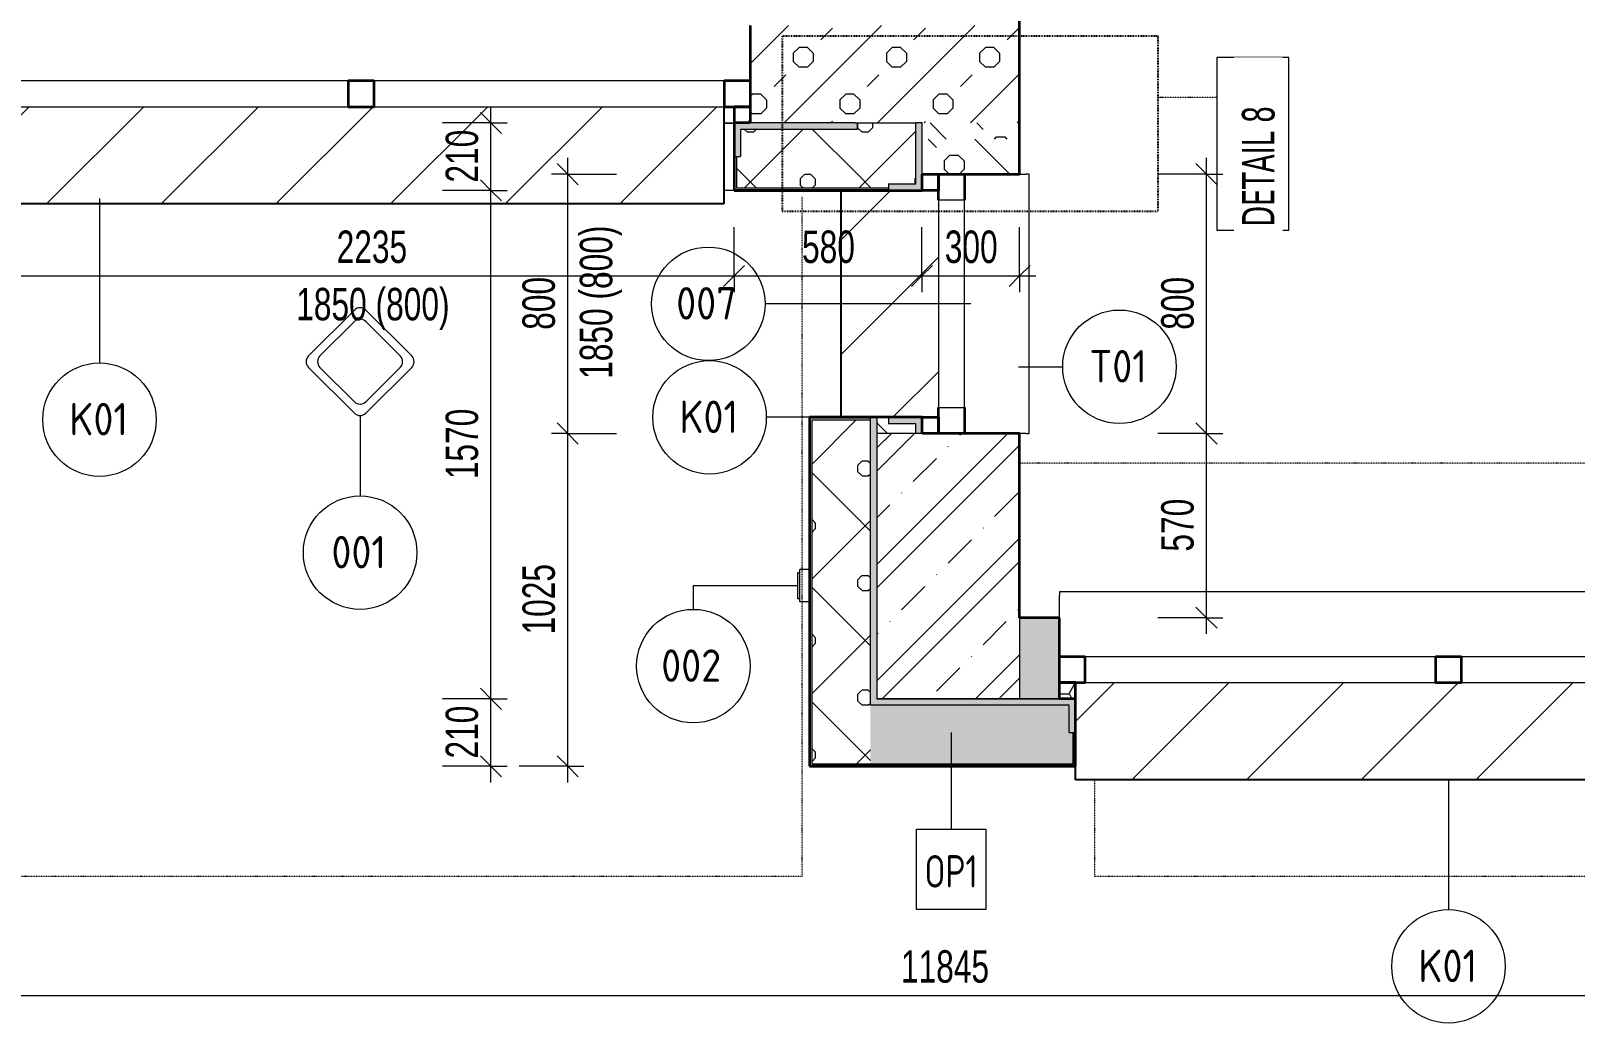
# Model space of a CAD drawing. Header units: millimetres. Extents: x -3281 to 232784, y -45352 to 20466.
# Drawn here: x 2201 to 6963, y -28934 to -25874 of the extents above; entities that cross this region are included whole.
import ezdxf

# ---------------------------------------------------------------- set-up
doc = ezdxf.new("R2010")
doc.units = ezdxf.units.MM
doc.linetypes.add('3_Čárkovaná 2_5mm', pattern=[5, 2.5, -2.5])
doc.linetypes.add('Dash dot dot', pattern=[5, 2, -1, 0, -1, 0, -1])
for name, color, linetype, lineweight in [('A-ANNO-DIMS', 211, 'Continuous', 9), ('A-ANNO-DIMS-50', 211, 'Continuous', 9), ('A-DETL', 90, 'Continuous', 13), ('A-DETL-THIN', 151, 'Continuous', 13), ('A-GENM', 13, 'Continuous', 13), ('A-GENM-IDEN', 13, 'Continuous', 9), ('A-GLAZ', 151, 'Continuous', 13), ('A-GLAZ-IDEN', 152, 'Continuous', 9), ('A-WALL', 113, 'Continuous', 13), ('A-WALL-IDEN', 211, 'Continuous', 9), ('E-LITE-EQPM', 33, 'Continuous', 13), ('E-LITE-EQPM-IDEN', 33, 'Continuous', 9), ('G-ANNO-TEXT', 231, 'Continuous', 9), ('Q-SPCQ', 91, 'Continuous', 13), ('Q-SPCQ-IDEN', 132, 'Continuous', 9)]:
    doc.layers.add(name, color=color, linetype=linetype, lineweight=lineweight)
doc.layers.add('A-WALL-PATT', color=111, linetype='Continuous')
doc.styles.add('Arial_1', font='arial.ttf', dxfattribs={"width": 0.7, "height": 100})
doc.styles.add('ISOCPEUR', font='isocpeur.ttf', dxfattribs={"width": 0.75, "height": 100})
doc.styles.add('ISOCPEUR_1', font='isocpeur.ttf', dxfattribs={"width": 0.9, "height": 100})
doc.styles.add('Tahoma', font='tahoma.ttf', dxfattribs={"width": 0.7, "height": 100})
doc.dimstyles.new('Vnitřní_-_průhledné_1', dxfattribs={"dimscale": 304.8, "dimtxt": 102.02594, "dimasz": 0.213255, "dimexe": 0.164042, "dimexo": 0.0625, "dimgap": 0.032808, "dimtad": 1, "dimdec": 0, "dimrnd": 5, "dimzin": 0, "dimdsep": 46, "dimtxsty": 'Arial_1', "dimblk1": 'OBLIQUE', "dimblk2": 'OBLIQUE', "dimsah": 1, "dimcen": 0.09, "dimdle": 0.164042, "dimazin": 0, "dimtfac": 1, "dimtdec": 4, "dimtix": 1, "dimtmove": 0, "dimatfit": 3, "dimfxl": 0.492126, "dimfxlon": 1, "dimtvp": 1, "dimtolj": 1, "dimtzin": 0, "dimarcsym": 2})
pattern_1 = [(45, (0, 0), (0.0007, 353.5527), []), (315, (0, 0), (353.552, 0), []), (270, (153.68, 9.56), (176.771, -176.771), [19.139, -334.416]), (270, (199.87, 9.56), (176.771, -176.771), [19.139, -334.416]), (0, (166.57, 23.1), (176.771, 176.771), [19.139, -334.416]), (0, (166.57, -23.1), (176.771, 176.771), [19.139, -334.416]), (45, (153.68, 9.56), (0.0007, 353.5527), [19.139, -230.861]), (45, (186.35, -23.1), (0.0007, 353.5527), [19.139, -230.861]), (315, (186.35, 23.1), (353.552, 0), [19.139, -230.861]), (315, (153.68, -9.56), (353.552, 0), [19.139, -230.861])]

# ---------------------------------------------------------------- blocks, each defined once
blk = doc.blocks.new('OKNO_2k_nadsvetlik - OKNO_2k_nadsvetlik 2400 x 1850-1972488-1NP_NÁVRH A')
at = {"layer": 'A-GLAZ'}
h = blk.add_hatch(dxfattribs=at)
h.set_pattern_fill('FP_69', color=256, style=0, pattern_type=2)
h.set_pattern_definition([(180, (6572.4, -27808.807), (-75, -43.3), [50, -100]), (240, (6522.4, -27808.807), (-0.0011, -86.601905), [50, -100]), (120, (6522.4, -27808.807), (-74.9989, 43.301905), [50, -100])])
h.paths.add_polyline_path([(-1151, 125), (-1200, 125), (-1200, 75), (-1150, 75), (-1150, 125)])
h.paths.add_polyline_path([(1170, 125), (1150, 125), (1150, 75), (1200, 75), (1200, 125)])
at = {"layer": 'A-GLAZ', "lineweight": 35}
for p, q in [((-1150, 75), (-1150, 125)), ((1150, 125), (1150, 75)), ((-1200, 75), (-1150, 75)), ((-1120, 75), (-1200, 75)), ((-1120, -5), (-1120, 75)), ((40, 75), (-40, 75)), ((-40, 75), (-40, -5)), ((40, -5), (40, 75)), ((1200, 75), (1120, 75)), ((1120, 75), (1120, -5)), ((1150, 75), (1200, 75)), ((-1200, -5), (-1120, -5)), ((-40, -5), (40, -5)), ((1120, -5), (1200, -5))]:
    blk.add_line(p, q, dxfattribs=at)
at = {"layer": 'A-GLAZ'}
for p, q in [((-40, 75), (-1120, 75)), ((1120, 75), (40, 75)), ((-1120, -5), (-40, -5)), ((40, -5), (1120, -5))]:
    blk.add_line(p, q, dxfattribs=at)
blk = doc.blocks.new('parapet s nosem_vnitní - parapet s nosem_vnitní-1280305-1NP_NÁVRH A')
at = {"layer": 'A-GENM'}
for p, q in [((-1200, -190), (-1200, -120)), ((1200, -120), (1200, -190)), ((-1200, -190), (-1200, -200)), ((1200, -200), (1200, -190)), ((-1200, -200), (1200, -200))]:
    blk.add_line(p, q, dxfattribs=at)
blk = doc.blocks.new('parapet_ext - parapet_ext-V23-1NP_NÁVRH A')
at = {"layer": 'Q-SPCQ'}
h = blk.add_hatch(dxfattribs=at)
h.set_pattern_fill('FP_70', color=11, style=0, pattern_type=2)
h.set_pattern_definition([(225, (6572.4, -27883.8), (176.7767, -176.7767), [])])
h.paths.add_polyline_path([(40, 300), (-1150, 300), (-1150, 0), (1150, 0), (1150, 300), (827.9, 300)])
at = {"layer": 'Q-SPCQ', "color": 21, "lineweight": 25}
for p, q in [((-1150, 258), (-1150, 300)), ((-1150, 300), (1150, 300)), ((1150, 300), (1150, 258))]:
    blk.add_line(p, q, dxfattribs=at)
blk = doc.blocks.new('OKNO_2k_nadsvetlik - OKNO_2k_nadsvetlik 2400 x 1850-1972470-1NP_NÁVRH A')
at = {"layer": 'A-GLAZ'}
h = blk.add_hatch(dxfattribs=at)
h.set_pattern_fill('FP_91', color=256, style=0, pattern_type=2)
h.set_pattern_definition([(180, (3218.98, -26007.526), (-75, -43.3), [50, -100]), (240, (3168.98, -26007.526), (-0.0011, -86.601905), [50, -100]), (120, (3168.98, -26007.526), (-74.9989, 43.301905), [50, -100])])
h.paths.add_polyline_path([(1200, 150), (1087.4, 150), (1087.4, 100), (1200, 100), (1200, 136.2)])
h.paths.add_polyline_path([(-1200, 150), (-1200, 100), (-1150, 100), (-1150, 150), (-1170, 150)])
for p, q in [((-1118.7, 151), (-1150, 151)), ((-40, 100), (-1120, 100)), ((1087.4, 100), (40, 100)), ((-1120, 20), (-40, 20)), ((40, 20), (1120, 20))]:
    blk.add_line(p, q, dxfattribs=at)
at = {"layer": 'A-GLAZ', "lineweight": 35}
for p, q in [((-1150, 100), (-1150, 150)), ((1087.4, 150), (1087.4, 100)), ((-1200, 100), (-1150, 100)), ((-1120, 100), (-1200, 100)), ((-1120, 20), (-1120, 100)), ((40, 100), (-40, 100)), ((-40, 100), (-40, 20)), ((40, 20), (40, 100)), ((1087.4, 100), (1200, 100)), ((1200, 100), (1120, 100)), ((1120, 100), (1120, 20)), ((-1200, 20), (-1120, 20)), ((-40, 20), (40, 20)), ((1120, 20), (1200, 20))]:
    blk.add_line(p, q, dxfattribs=at)
blk = doc.blocks.new('parapet_ext - parapet_ext-1802085-1NP_NÁVRH A')
at = {"layer": 'Q-SPCQ'}
h = blk.add_hatch(dxfattribs=at)
h.set_pattern_fill('FP_92', color=11, style=0, pattern_type=2)
h.set_pattern_definition([(225, (3218.98, -26107.53), (176.7767, -176.7767), [])])
h.paths.add_polyline_path([(-808.6, 300), (-1118.7, 300), (-1118.7, 0), (1087.4, 0), (1087.4, 258), (1118.7, 258), (1118.7, 300), (49.9, 300)])
at = {"layer": 'Q-SPCQ', "color": 21, "lineweight": 25}
for p, q in [((-1118.7, 0), (-1118.7, 300)), ((-1118.7, 300), (1118.7, 300)), ((1118.7, 300), (1118.7, 258))]:
    blk.add_line(p, q, dxfattribs=at)
blk = doc.blocks.new('Vypínač_venkovní - Typ 1-1699162-1NP_NÁVRH A')
at = {"layer": 'A-GENM', "color": 11}
for p, q in [((25, 134), (125, 134)), ((25, 104), (25, 134)), ((35, 141), (35, 134)), ((115, 141), (35, 141)), ((115, 134), (115, 141)), ((125, 104), (125, 134))]:
    blk.add_line(p, q, dxfattribs=at)
blk = doc.blocks.new('Stropní_svítidlo_exterié_45_ - Stropní_svítidlo_exteriér_kosočtverec-1704596-1NP_NÁVRH A')
at = {"layer": 'E-LITE-EQPM', "color": 11}
for p, q in [((-17.7, 159.1), (-159.1, 17.7)), ((159.1, 17.7), (17.7, 159.1)), ((-17.7, 123.7), (-123.7, 17.7)), ((123.7, 17.7), (17.7, 123.7)), ((-159.1, -17.7), (-17.7, -159.1)), ((-123.7, -17.7), (-17.7, -123.7)), ((17.7, -159.1), (159.1, -17.7)), ((17.7, -123.7), (123.7, -17.7))]:
    blk.add_line(p, q, dxfattribs=at)
for centre, start, end in [((0, 141.4), 45, 135), ((0, 106.1), 45, 135), ((-141.4, 0), 135, 225), ((-106.1, 0), 135, 225), ((106.1, 0), 315, 45), ((141.4, 0), 315, 45), ((0, -106.1), 225, 315), ((0, -141.4), 225, 315)]:
    blk.add_arc(centre, 25, start, end, dxfattribs=at)
blk = doc.blocks.new('OKNO_1k_nadsvetlik - OKNO_1k_nadsvetlik_800 x 1850-2129717-1NP_NÁVRH A')
at = {"layer": 'A-GLAZ'}
h = blk.add_hatch(dxfattribs=at)
h.set_pattern_fill('FP_152', color=11, style=0, pattern_type=2)
h.set_pattern_definition([(90, (-26715.526, -5099.59), (-43.3, 75), [50, -100]), (150, (-26715.526, -5049.59), (-86.601905, 0.0011), [50, -100]), (30, (-26715.526, -5049.59), (43.301905, 74.9989), [50, -100])])
h.paths.add_polyline_path([(400, -100), (350, -100), (350, -150), (400, -150)])
h.paths.add_polyline_path([(-350, -150), (-350, -100), (-400, -100), (-400, -150), (-351, -150)])
at = {"layer": 'A-GLAZ', "color": 10, "lineweight": 35}
for p, q in [((-400, -20), (-320, -20)), ((320, -20), (400, -20)), ((-400, -100), (-350, -100)), ((-320, -100), (-400, -100)), ((-350, -100), (-350, -150)), ((400, -100), (320, -100)), ((350, -100), (400, -100)), ((350, -150), (350, -100))]:
    blk.add_line(p, q, dxfattribs=at)
at = {"layer": 'A-GLAZ', "color": 11}
for p, q in [((320, -20), (-320, -20)), ((-320, -20), (-320, -100)), ((320, -100), (320, -20)), ((-320, -100), (320, -100))]:
    blk.add_line(p, q, dxfattribs=at)
blk = doc.blocks.new('parapet_ext - parapet_ext-2129720-1NP_NÁVRH A')
at = {"layer": 'Q-SPCQ'}
h = blk.add_hatch(dxfattribs=at)
h.set_pattern_fill('FP_153', color=11, style=0, pattern_type=2)
h.set_pattern_definition([(135, (-26715.53, -4999.6), (-176.7767, -176.7767), [])])
h.paths.add_polyline_path([(350, -154), (350, 0), (-350, 0), (-350, -300), (350, -300), (350, -190)])
at = {"layer": 'Q-SPCQ', "color": 21, "lineweight": 25}
blk.add_line((350, -300), (-350, -300), dxfattribs=at)
blk = doc.blocks.new('DIMBLOCK29-1NP_NÁVRH A')
at = {"layer": 'A-ANNO-DIMS-50'}
for p, q in [((2131.6, -26629.3), (2131.6, -26479.3)), ((4369, -26629.3), (4369, -26479.3)), ((2131.6, -26629.3), (4369, -26629.3)), ((2131.6, -26629.3), (2131.6, -26679.3)), ((4369, -26629.3), (4369, -26679.3))]:
    blk.add_line(p, q, dxfattribs=at)
at = {"layer": 'A-ANNO-DIMS-50', "lineweight": 18}
for p, q in [((2131.6, -26629.3), (2164.1, -26596.8)), ((4369, -26629.3), (4401.5, -26596.8)), ((2131.6, -26629.3), (2099.1, -26661.8)), ((4369, -26629.3), (4336.5, -26661.8))]:
    blk.add_line(p, q, dxfattribs=at)
at = {"layer": 'A-ANNO-DIMS-50', "color": 0, "char_height": 100, "attachment_point": 1, "line_spacing_factor": 0.941778, "style": 'Arial_1'}
for s, insert, width in [('2235', (3143.5, -26489.5), 256.164), ('1850 (800)', (3018.8, -26666.4), 555.649)]:
    blk.add_mtext(s, dxfattribs=dict(at, insert=insert, width=width))
blk = doc.blocks.new('_Oblique')
at = {"color": 0, "linetype": 'ByBlock', "lineweight": -2}
blk.add_line((-0.5, -0.5), (0.5, 0.5), dxfattribs=at)
blk = doc.blocks.new('DIMBLOCK30-1NP_NÁVRH A')
at = {"layer": 'A-ANNO-DIMS-50'}
for p, q in [((4369, -26629.3), (4369, -26479.3)), ((4948.6, -26629.3), (4948.6, -26479.3)), ((4369, -26629.3), (4948.6, -26629.3)), ((4369, -26629.3), (4369, -26679.3)), ((4948.6, -26629.3), (4948.6, -26679.3))]:
    blk.add_line(p, q, dxfattribs=at)
at = {"layer": 'A-ANNO-DIMS-50', "lineweight": 18}
for p, q in [((4369, -26629.3), (4401.5, -26596.8)), ((4948.6, -26629.3), (4981.1, -26596.8)), ((4369, -26629.3), (4336.5, -26661.8)), ((4948.6, -26629.3), (4916.1, -26661.8))]:
    blk.add_line(p, q, dxfattribs=at)
at = {"layer": 'A-ANNO-DIMS-50', "color": 0, "insert": (4578.7, -26489.5), "char_height": 100, "width": 192.123, "attachment_point": 1, "line_spacing_factor": 0.941778, "style": 'Arial_1'}
blk.add_mtext('580', dxfattribs=at)
blk = doc.blocks.new('DIMBLOCK31-1NP_NÁVRH A')
at = {"layer": 'A-ANNO-DIMS-50'}
for p, q in [((4948.6, -26629.3), (4948.6, -26479.3)), ((5249.6, -26629.3), (5249.6, -26479.3)), ((4948.6, -26629.3), (5299.6, -26629.3)), ((4948.6, -26629.3), (4948.6, -26679.3)), ((5249.6, -26629.3), (5249.6, -26679.3))]:
    blk.add_line(p, q, dxfattribs=at)
at = {"layer": 'A-ANNO-DIMS-50', "lineweight": 18}
for p, q in [((4948.6, -26629.3), (4981.1, -26596.8)), ((5249.6, -26629.3), (5282.1, -26596.8)), ((4948.6, -26629.3), (4916.1, -26661.8)), ((5249.6, -26629.3), (5217.1, -26661.8))]:
    blk.add_line(p, q, dxfattribs=at)
at = {"layer": 'A-ANNO-DIMS-50', "color": 0, "insert": (5019, -26489.5), "char_height": 100, "width": 192.123, "attachment_point": 1, "line_spacing_factor": 0.941778, "style": 'Arial_1'}
blk.add_mtext('300', dxfattribs=at)
blk = doc.blocks.new('DIMBLOCK32-1NP_NÁVRH A')
at = {"layer": 'A-ANNO-DIMS-50', "lineweight": 18}
for p, q in [((3619.5, -27933.8), (3587, -27901.3)), ((3619.5, -27933.8), (3652, -27966.3)), ((3619.5, -28141.8), (3587, -28109.3)), ((3619.5, -28141.8), (3652, -28174.3))]:
    blk.add_line(p, q, dxfattribs=at)
at = {"layer": 'A-ANNO-DIMS-50'}
for p, q in [((3619.5, -27933.8), (3469.5, -27933.8)), ((3619.5, -28191.8), (3619.5, -27933.8)), ((3619.5, -27933.8), (3669.5, -27933.8)), ((3619.5, -28141.8), (3469.5, -28141.8)), ((3619.5, -28141.8), (3669.5, -28141.8))]:
    blk.add_line(p, q, dxfattribs=at)
at = {"layer": 'A-ANNO-DIMS-50', "color": 0, "insert": (3479.7, -28117.9), "char_height": 100, "width": 192.123, "attachment_point": 1, "rotation": 90, "line_spacing_factor": 0.941778, "style": 'Arial_1'}
blk.add_mtext('210', dxfattribs=at)
blk = doc.blocks.new('DIMBLOCK33-1NP_NÁVRH A')
at = {"layer": 'A-ANNO-DIMS-50', "lineweight": 18}
for p, q in [((3619.5, -26365.5), (3587, -26333)), ((3619.5, -26365.5), (3652, -26398)), ((3619.5, -27933.8), (3587, -27901.3)), ((3619.5, -27933.8), (3652, -27966.3))]:
    blk.add_line(p, q, dxfattribs=at)
at = {"layer": 'A-ANNO-DIMS-50'}
for p, q in [((3619.5, -26365.5), (3469.5, -26365.5)), ((3619.5, -27933.8), (3619.5, -26365.5)), ((3619.5, -26365.5), (3669.5, -26365.5)), ((3619.5, -27933.8), (3469.5, -27933.8)), ((3619.5, -27933.8), (3669.5, -27933.8))]:
    blk.add_line(p, q, dxfattribs=at)
at = {"layer": 'A-ANNO-DIMS-50', "color": 0, "insert": (3479.7, -27256.4), "char_height": 100, "width": 256.164, "attachment_point": 1, "rotation": 90, "line_spacing_factor": 0.941778, "style": 'Arial_1'}
blk.add_mtext('1570', dxfattribs=at)
blk = doc.blocks.new('DIMBLOCK34-1NP_NÁVRH A')
at = {"layer": 'A-ANNO-DIMS-50', "lineweight": 18}
for p, q in [((3619.5, -26157.5), (3587, -26125)), ((3619.5, -26157.5), (3652, -26190)), ((3619.5, -26365.5), (3587, -26333)), ((3619.5, -26365.5), (3652, -26398))]:
    blk.add_line(p, q, dxfattribs=at)
at = {"layer": 'A-ANNO-DIMS-50'}
for p, q in [((3619.5, -26365.5), (3619.5, -26107.5)), ((3619.5, -26157.5), (3469.5, -26157.5)), ((3619.5, -26157.5), (3669.5, -26157.5)), ((3619.5, -26365.5), (3469.5, -26365.5)), ((3619.5, -26365.5), (3669.5, -26365.5))]:
    blk.add_line(p, q, dxfattribs=at)
at = {"layer": 'A-ANNO-DIMS-50', "color": 0, "insert": (3479.7, -26341.6), "char_height": 100, "width": 192.123, "attachment_point": 1, "rotation": 90, "line_spacing_factor": 0.941778, "style": 'Arial_1'}
blk.add_mtext('210', dxfattribs=at)
blk = doc.blocks.new('Popiska becný model_Bublina_CC - Popiska okna_Bublina-1416866-1NP_NÁVRH A')
at = {"layer": 'A-GENM-IDEN'}
blk.add_circle((0, 0), 3.5, dxfattribs=at)
blk = doc.blocks.new('Popiska osvětlovací tělesa - Popiska okna_Bublina-1426969-1NP_NÁVRH A')
at = {"layer": 'E-LITE-EQPM-IDEN'}
blk.add_circle((0, 0), 3.5, dxfattribs=at)
blk = doc.blocks.new('DIMBLOCK203-1NP_NÁVRH A')
at = {"layer": 'A-ANNO-DIMS-50'}
for p, q in [((-905.4, -28849), (-905.4, -28699)), ((10939.6, -28849), (10939.6, -28699)), ((-905.4, -28849), (10939.6, -28849)), ((-905.4, -28849), (-905.4, -28899)), ((10939.6, -28849), (10939.6, -28899))]:
    blk.add_line(p, q, dxfattribs=at)
at = {"layer": 'A-ANNO-DIMS-50', "lineweight": 18}
for p, q in [((-905.4, -28849), (-937.9, -28881.5)), ((-905.4, -28849), (-872.9, -28816.5)), ((10939.6, -28849), (10907.1, -28881.5)), ((10939.6, -28849), (10972.1, -28816.5))]:
    blk.add_line(p, q, dxfattribs=at)
at = {"layer": 'A-ANNO-DIMS-50', "color": 0, "insert": (4883.7, -28709.2), "char_height": 100, "width": 320.204, "attachment_point": 1, "line_spacing_factor": 0.941778, "style": 'Arial_1'}
blk.add_mtext('11845', dxfattribs=at)
blk = doc.blocks.new('Popiska speciální vybavení - Popiska okna_Bublina-1426311-1NP_NÁVRH A')
at = {"layer": 'Q-SPCQ-IDEN'}
blk.add_circle((0, 0), 3.5, dxfattribs=at)
blk = doc.blocks.new('DIMBLOCK218-1NP_NÁVRH A')
at = {"layer": 'A-ANNO-DIMS-50', "lineweight": 18}
for p, q in [((5826.2, -27115.5), (5793.7, -27083)), ((5826.2, -27115.5), (5858.7, -27148)), ((5826.2, -27683.8), (5793.7, -27651.3)), ((5826.2, -27683.8), (5858.7, -27716.3))]:
    blk.add_line(p, q, dxfattribs=at)
at = {"layer": 'A-ANNO-DIMS-50'}
for p, q in [((5826.2, -27115.5), (5676.2, -27115.5)), ((5826.2, -27733.8), (5826.2, -27115.5)), ((5826.2, -27115.5), (5876.2, -27115.5)), ((5826.2, -27683.8), (5676.2, -27683.8)), ((5826.2, -27683.8), (5876.2, -27683.8))]:
    blk.add_line(p, q, dxfattribs=at)
at = {"layer": 'A-ANNO-DIMS-50', "color": 0, "insert": (5686.4, -27479.7), "char_height": 100, "width": 192.123, "attachment_point": 1, "rotation": 90, "line_spacing_factor": 0.941778, "style": 'Arial_1'}
blk.add_mtext('570', dxfattribs=at)
blk = doc.blocks.new('DIMBLOCK219-1NP_NÁVRH A')
at = {"layer": 'A-ANNO-DIMS-50', "lineweight": 18}
for p, q in [((5826.2, -26315.5), (5793.7, -26283)), ((5826.2, -26315.5), (5858.7, -26348)), ((5826.2, -27115.5), (5793.7, -27083)), ((5826.2, -27115.5), (5858.7, -27148))]:
    blk.add_line(p, q, dxfattribs=at)
at = {"layer": 'A-ANNO-DIMS-50'}
for p, q in [((5826.2, -27115.5), (5826.2, -26265.5)), ((5826.2, -26315.5), (5676.2, -26315.5)), ((5826.2, -26315.5), (5876.2, -26315.5)), ((5826.2, -27115.5), (5676.2, -27115.5)), ((5826.2, -27115.5), (5876.2, -27115.5))]:
    blk.add_line(p, q, dxfattribs=at)
at = {"layer": 'A-ANNO-DIMS-50', "color": 0, "insert": (5686.4, -26795.6), "char_height": 100, "width": 192.123, "attachment_point": 1, "rotation": 90, "line_spacing_factor": 0.941778, "style": 'Arial_1'}
blk.add_mtext('800', dxfattribs=at)
blk = doc.blocks.new('DIMBLOCK220-1NP_NÁVRH A')
at = {"layer": 'A-ANNO-DIMS-50', "lineweight": 18}
for p, q in [((3856.3, -27115.5), (3823.8, -27083)), ((3856.3, -27115.5), (3888.8, -27148)), ((3856.3, -28141.8), (3823.8, -28109.3)), ((3856.3, -28141.8), (3888.8, -28174.3))]:
    blk.add_line(p, q, dxfattribs=at)
at = {"layer": 'A-ANNO-DIMS-50'}
for p, q in [((3856.3, -27115.5), (3806.3, -27115.5)), ((3856.3, -28191.8), (3856.3, -27115.5)), ((3856.3, -27115.5), (4006.3, -27115.5)), ((3856.3, -28141.8), (3706.3, -28141.8)), ((3856.3, -28141.8), (3906.3, -28141.8))]:
    blk.add_line(p, q, dxfattribs=at)
at = {"layer": 'A-ANNO-DIMS-50', "color": 0, "insert": (3716.5, -27735.4), "char_height": 100, "width": 256.164, "attachment_point": 1, "rotation": 90, "line_spacing_factor": 0.941778, "style": 'Arial_1'}
blk.add_mtext('1025', dxfattribs=at)
blk = doc.blocks.new('DIMBLOCK221-1NP_NÁVRH A')
at = {"layer": 'A-ANNO-DIMS-50', "lineweight": 18}
for p, q in [((3856.3, -26315.5), (3823.8, -26283)), ((3856.3, -26315.5), (3888.8, -26348)), ((3856.3, -27115.5), (3823.8, -27083)), ((3856.3, -27115.5), (3888.8, -27148))]:
    blk.add_line(p, q, dxfattribs=at)
at = {"layer": 'A-ANNO-DIMS-50'}
for p, q in [((3856.3, -27115.5), (3856.3, -26265.5)), ((3856.3, -26315.5), (3806.3, -26315.5)), ((3856.3, -26315.5), (4006.3, -26315.5)), ((3856.3, -27115.5), (3806.3, -27115.5)), ((3856.3, -27115.5), (4006.3, -27115.5))]:
    blk.add_line(p, q, dxfattribs=at)
at = {"layer": 'A-ANNO-DIMS-50', "color": 0, "char_height": 100, "attachment_point": 1, "rotation": 90, "line_spacing_factor": 0.941778, "style": 'Arial_1'}
for s, insert, width in [('1850 (800)', (3893.5, -26947), 555.649), ('800', (3716.5, -26795.6), 192.123)]:
    blk.add_mtext(s, dxfattribs=dict(at, insert=insert, width=width))
blk = doc.blocks.new('Popiska okna_Bublina_CC - Popiska okna_Bublina-1410372-1NP_NÁVRH A')
at = {"layer": 'A-GLAZ-IDEN'}
blk.add_circle((0, 0), 3.5, dxfattribs=at)

msp = doc.modelspace()

# ---------------------------------------------------------------- hatches: boundary and pattern name
at = {"layer": 'A-WALL-PATT', "lineweight": 13}
h = msp.add_hatch(dxfattribs=at)
h.set_pattern_fill('FP_9', color=256, angle=-135, style=0, pattern_type=2)
h.set_pattern_definition([(225, (1950.25, -25857.53), (143.684, -143.684), []), (180, (1721.3, -25924.83), (-143.684, -143.684), [25.4, -261.968]), (225, (1695.9, -25924.83), (143.684, -143.684), [25.4, -177.8]), (270, (1677.94, -25942.79), (143.684, -143.684), [25.4, -261.968]), (315, (1677.94, -25968.19), (143.684, 143.684), [25.4, -177.8]), (180, (1721.3, -25986.15), (-143.684, -143.684), [25.4, -261.968]), (225, (1739.26, -25968.2), (143.684, -143.684), [25.4, -177.8]), (270, (1739.26, -25942.79), (143.684, -143.684), [25.4, -261.968]), (315, (1721.3, -25924.83), (143.684, 143.684), [25.4, -177.8]), (225, (1654.72, -26009.37), (143.684, -143.684), [50.8, -152.4])])
h.paths.add_polyline_path([(4419, -26157.5), (5249.6, -26157.5), (5249.6, -25857.5), (4419, -25857.5), (4419, -26143.7)])
h.paths.add_polyline_path([(-655.4, -26157.5), (-655.4, -25857.5), (-1205.4, -25857.5), (-1205.4, -26157.5), (-1123.2, -26157.5)])
h.paths.add_polyline_path([(1899, -26157.5), (2019, -26157.5), (2019, -25857.5), (1424.6, -25857.5), (1424.6, -26157.5)])
at = {"layer": 'A-WALL-PATT'}
h = msp.add_hatch(color=11, dxfattribs=at)
h.paths.add_polyline_path([(4369, -26261.5), (4389, -26261.5), (4389, -26177.5), (4749.6, -26177.5), (4749.6, -26157.5), (4369, -26157.5), (4369, -26177.5)])
h.paths.add_polyline_path([(2123.6, -26261.5), (2131.6, -26261.5), (2131.6, -26157.5), (1374.6, -26157.5), (1374.6, -26261.5), (1394.6, -26261.5), (1394.6, -26177.5), (2111.6, -26177.5), (2111.6, -26261.5)])
h.paths.add_polyline_path([(-605.4, -26261.5), (-605.4, -26157.5), (-1205.4, -26157.5), (-1205.4, -26177.5), (-625.4, -26177.5), (-625.4, -26261.5), (-608.4, -26261.5)])
at = {"layer": 'A-WALL-PATT', "lineweight": 13}
h = msp.add_hatch(dxfattribs=at)
h.set_pattern_fill('FP_12', color=11, style=0, pattern_type=2)
h.set_pattern_definition(pattern_1)
h.paths.add_polyline_path([(4741.6, -26357.5), (4749.6, -26357.5), (4749.6, -26177.5), (4389, -26177.5), (4389, -26261.5), (4377, -26261.5), (4377, -26357.5), (4456.8, -26357.5)])
h.paths.add_polyline_path([(-1185.4, -26357.5), (-613.4, -26357.5), (-613.4, -26261.5), (-625.4, -26261.5), (-625.4, -26177.5), (-1185.4, -26177.5)])
h.paths.add_polyline_path([(2123.6, -26357.5), (2123.6, -26261.5), (2111.6, -26261.5), (2111.6, -26177.5), (1394.6, -26177.5), (1394.6, -26261.5), (1382.6, -26261.5), (1382.6, -26357.5)])
h = msp.add_hatch(dxfattribs=at)
h.set_pattern_fill('FP_12', color=11, style=0, pattern_type=2)
h.set_pattern_definition(pattern_1)
h.paths.add_polyline_path([(4845.6, -27115.5), (4929.6, -27115.5), (4929.6, -27085.5), (4845.6, -27085.5), (4845.6, -27065.5), (4809.6, -27065.5), (4809.6, -27115.5)])
h.paths.add_polyline_path([(4845.6, -26357.5), (4845.6, -26345.5), (4929.6, -26345.5), (4929.6, -26157.5), (4749.6, -26157.5), (4749.6, -26357.5)])
at = {"layer": 'A-WALL-PATT'}
h = msp.add_hatch(color=11, dxfattribs=at)
h.paths.add_polyline_path([(4949.6, -27115.5), (4949.6, -27065.5), (4845.6, -27065.5), (4845.6, -27085.5), (4929.6, -27085.5), (4929.6, -27115.5)])
h.paths.add_polyline_path([(4886, -26365.5), (4949.6, -26365.5), (4949.6, -26157.5), (4929.6, -26157.5), (4929.6, -26345.5), (4845.6, -26345.5), (4845.6, -26365.5)])
at = {"layer": 'A-WALL-PATT', "lineweight": 13}
h = msp.add_hatch(dxfattribs=at)
h.set_pattern_fill('FP_147', color=256, angle=-135, style=0, pattern_type=2)
h.set_pattern_definition([(315, (4949.59, -26708.37), (143.684, 143.684), []), (270, (5016.9, -26937.32), (143.684, -143.684), [25.4, -261.968]), (315, (5016.9, -26962.72), (143.684, 143.684), [25.4, -177.8]), (0, (5034.85, -26980.68), (143.684, 143.684), [25.4, -261.968]), (45, (5060.25, -26980.68), (-143.684, 143.684), [25.4, -177.8]), (270, (5078.21, -26937.32), (143.684, -143.684), [25.4, -261.968]), (315, (5060.25, -26919.36), (143.684, 143.684), [25.4, -177.8]), (0, (5034.85, -26919.36), (143.684, 143.684), [25.4, -261.968]), (45, (5016.9, -26937.32), (-143.684, 143.684), [25.4, -177.8]), (315, (5101.44, -27003.9), (143.684, 143.684), [50.8, -152.4])])
h.paths.add_polyline_path([(5249.6, -26207.5), (5249.6, -26157.5), (4949.6, -26157.5), (4949.6, -26207.5)])
h = msp.add_hatch(dxfattribs=at)
h.set_pattern_fill('FP_154', color=11, angle=-135, style=0, pattern_type=2)
h.set_pattern_definition([(315, (4949.59, -26333.37), (143.68, 143.68), []), (270, (5016.9, -26562.32), (143.684, -143.684), [25.4, -261.97]), (315, (5016.9, -26587.72), (143.68, 143.68), [25.4, -177.8]), (0, (5034.85, -26605.68), (143.684, 143.684), [25.4, -261.97]), (45, (5060.25, -26605.68), (-143.68, 143.68), [25.4, -177.8]), (270, (5078.21, -26562.32), (143.684, -143.684), [25.4, -261.97]), (315, (5060.25, -26544.36), (143.68, 143.68), [25.4, -177.8]), (0, (5034.85, -26544.36), (143.684, 143.684), [25.4, -261.97]), (45, (5016.9, -26562.32), (-143.68, 143.68), [25.4, -177.8]), (315, (5101.44, -26628.9), (143.68, 143.68), [50.8, -152.4])])
h.paths.add_polyline_path([(5249.6, -26315.5), (5249.6, -26207.5), (4949.6, -26207.5), (4949.6, -26315.5)])
h = msp.add_hatch(dxfattribs=at)
h.set_pattern_fill('FP_12', color=11, style=0, pattern_type=2)
h.set_pattern_definition(pattern_1)
h.paths.add_polyline_path([(4789.6, -28133.8), (4789.6, -27073.5), (4609.6, -27073.5), (4609.6, -28133.8)])
at = {"layer": 'A-WALL-PATT'}
msp.add_hatch(color=11, dxfattribs=at).paths.add_polyline_path([(4789.6, -27953.8), (4809.6, -27953.8), (4809.6, -27065.5), (4789.6, -27065.5), (4789.6, -27933.8)])
at = {"layer": 'A-WALL-PATT', "lineweight": 13}
h = msp.add_hatch(dxfattribs=at)
h.set_pattern_fill('FP_10', color=256, angle=225, style=0, pattern_type=2)
h.set_pattern_definition([(45, (0, 0), (-179.6051, 179.6051), []), (45, (71.84, 6e-12), (-179.6051, 179.6051), []), (45, (215.53, 2e-11), (-107.763, 251.4472), [101.6, -50.8, 1.676, -49.124])])
h.paths.add_polyline_path([(4929.6, -27933.8), (5249.6, -27933.8), (5249.6, -27115.5), (4809.6, -27115.5), (4809.6, -27933.8), (4886, -27933.8)])
h = msp.add_hatch(dxfattribs=at)
h.set_pattern_fill('FP_15', color=256, angle=-135, style=0, pattern_type=2)
h.set_pattern_definition([(45, (11444.86, -27933.8), (-143.684, 143.684), []), (0, (11673.81, -27866.5), (143.684, 143.684), [25.4, -261.968]), (45, (11699.21, -27866.5), (-143.684, 143.684), [25.4, -177.8]), (90, (11717.17, -27848.54), (-143.684, 143.684), [25.4, -261.968]), (135, (11717.17, -27823.14), (-143.684, -143.684), [25.4, -177.8]), (0, (11673.81, -27805.18), (143.684, 143.684), [25.4, -261.968]), (45, (11655.85, -27823.14), (-143.684, 143.684), [25.4, -177.8]), (90, (11655.85, -27848.54), (-143.684, 143.684), [25.4, -261.968]), (135, (11673.81, -27866.5), (-143.684, -143.684), [25.4, -177.8]), (45, (11740.4, -27781.96), (-143.684, 143.684), [50.8, -152.4])])
h.paths.add_polyline_path([(5249.6, -27933.8), (5372.4, -27933.8), (5372.4, -27683.8), (5249.6, -27683.8)])
h.paths.add_polyline_path([(17496.5, -27933.8), (17496.5, -27683.8), (16724.2, -27683.8), (16724.2, -27933.8), (17246.5, -27933.8)])
h.paths.add_polyline_path([(7772.4, -27933.8), (8372.4, -27933.8), (8372.4, -27683.8), (7772.4, -27683.8)])
h.paths.add_polyline_path([(14324.2, -27933.8), (14324.2, -27683.8), (13769.6, -27683.8), (13769.6, -27933.8), (14149.6, -27933.8)])
h.paths.add_polyline_path([(10849.6, -27933.8), (11369.6, -27933.8), (11369.6, -27683.8), (10772.4, -27683.8), (10772.4, -27933.8)])
h = msp.add_hatch(dxfattribs=at)
h.set_pattern_fill('FP_12', color=11, style=0, pattern_type=2)
h.set_pattern_definition(pattern_1)
h.paths.add_polyline_path([(-1405.4, -28133.8), (-1305.4, -28133.8), (-1305.4, -27953.8), (-1475.4, -27953.8), (-1475.4, -28133.8), (-1455.4, -28133.8)])
h.paths.add_polyline_path([(11049.6, -28133.8), (11049.6, -27953.8), (10742.4, -27953.8), (10742.4, -28037.8), (10730.4, -28037.8), (10730.4, -28133.8), (10949.6, -28133.8)])
h.paths.add_polyline_path([(4809.6, -28133.8), (5414.4, -28133.8), (5414.4, -28037.8), (5402.4, -28037.8), (5402.4, -27953.8), (4789.6, -27953.8), (4789.6, -28133.8)])
h.paths.add_polyline_path([(8414.4, -28133.8), (8414.4, -28037.8), (8402.4, -28037.8), (8402.4, -27953.8), (7742.4, -27953.8), (7742.4, -28037.8), (7730.4, -28037.8), (7730.4, -28133.8), (8319.8, -28133.8)])
at = {"layer": 'A-WALL-PATT'}
h = msp.add_hatch(color=11, dxfattribs=at)
h.paths.add_polyline_path([(5422.4, -28037.8), (5422.4, -27933.8), (4809.6, -27933.8), (4809.6, -27953.8), (5402.4, -27953.8), (5402.4, -28037.8), (5419.4, -28037.8)])
h.paths.add_polyline_path([(7730.4, -28037.8), (7742.4, -28037.8), (7742.4, -27953.8), (8402.4, -27953.8), (8402.4, -28037.8), (8422.4, -28037.8), (8422.4, -27933.8), (7722.4, -27933.8), (7722.4, -28037.8), (7725.4, -28037.8)])
h.paths.add_polyline_path([(10722.4, -28037.8), (10742.4, -28037.8), (10742.4, -27953.8), (11069.6, -27953.8), (11069.6, -27933.8), (10722.4, -27933.8), (10722.4, -27953.8)])
h.paths.add_polyline_path([(-1285.4, -27953.8), (-1285.4, -27933.8), (-1455.4, -27933.8), (-1455.4, -27953.8), (-1305.4, -27953.8)])

# ---------------------------------------------------------------- linework, layer by layer
at = {"layer": 'A-DETL', "linetype": '3_Čárkovaná 2_5mm', "lineweight": 25}
for p, q in [((4517.5, -25889.9), (4517.5, -26429.9)), ((5677.5, -25889.9), (4517.5, -25889.9)), ((5677.5, -26429.9), (5677.5, -25889.9)), ((4517.5, -26429.9), (5677.5, -26429.9))]:
    msp.add_line(p, q, dxfattribs=at)
at = {"layer": 'A-DETL'}
for p, q in [((5857.5, -25956.2), (5857.5, -26488.7)), ((6079.7, -25956.2), (5857.5, -25956.2)), ((6079.7, -26488.7), (6079.7, -25956.2)), ((5857.5, -26488.7), (6079.7, -26488.7))]:
    msp.add_line(p, q, dxfattribs=at)
at = {"layer": 'A-DETL', "linetype": 'Dash dot dot'}
for p, q in [((5677.5, -26078.5), (5857.5, -26078.5)), ((4579.6, -28481.8), (4579.6, -26385.5)), ((8249.6, -27206.6), (5249.6, -27206.6)), ((5482.1, -28481.8), (5482.1, -28183.8)), ((4579.6, -28481.8), (-525.4, -28481.8)), ((10939.6, -28481.8), (5482.1, -28481.8))]:
    msp.add_line(p, q, dxfattribs=at)
at = {"layer": 'A-DETL-THIN'}
msp.add_line((5249.6, -27683.8), (5249.6, -27933.8), dxfattribs=at)
at = {"layer": 'A-GENM', "color": 11}
for p, q in [((5249.6, -26315.5), (5269.6, -26315.5)), ((5279.6, -26315.5), (5269.6, -26315.5)), ((5279.6, -27115.5), (5279.6, -26315.5)), ((5269.6, -27115.5), (5249.6, -27115.5)), ((5269.6, -27115.5), (5279.6, -27115.5))]:
    msp.add_line(p, q, dxfattribs=at)
at = {"layer": 'A-GENM-IDEN'}
for p, q in [((5246.3, -26909.6), (5382.6, -26909.6)), ((4243.4, -27584.8), (4243.4, -27657.8)), ((4564.6, -27584.8), (4243.4, -27584.8))]:
    msp.add_line(p, q, dxfattribs=at)
at = {"layer": 'A-GLAZ-IDEN'}
msp.add_line((5099.6, -26715.5), (4464.6, -26715.5), dxfattribs=at)
at = {"layer": 'A-WALL', "lineweight": 35}
for p, q in [((5249.6, -26315.5), (5249.6, -21599.6)), ((4419, -25857.5), (4419, -26157.5)), ((5249.6, -27115.5), (4949.6, -27115.5)), ((5249.6, -27683.8), (5249.6, -27115.5)), ((5372.4, -27683.8), (5249.6, -27683.8)), ((5372.4, -27933.8), (5372.4, -27683.8))]:
    msp.add_line(p, q, dxfattribs=at)
at = {"layer": 'A-WALL', "color": 11}
for p, q in [((4337.7, -26157.5), (4369, -26157.5)), ((4369, -26365.5), (4337.7, -26365.5))]:
    msp.add_line(p, q, dxfattribs=at)
at = {"layer": 'A-WALL', "color": 10, "lineweight": 35}
for p, q in [((4419, -26157.5), (4369, -26157.5)), ((4369, -26157.5), (4369, -26365.5)), ((4949.6, -26365.5), (4949.6, -26315.5)), ((4949.6, -26315.5), (5249.6, -26315.5)), ((4369, -26365.5), (4949.6, -26365.5)), ((4601.6, -27065.5), (4601.6, -28141.8)), ((4949.6, -27065.5), (4601.6, -27065.5)), ((4949.6, -27115.5), (4949.6, -27065.5)), ((5422.4, -27933.8), (5372.4, -27933.8)), ((5422.4, -28141.8), (5422.4, -27933.8)), ((4601.6, -28141.8), (5422.4, -28141.8))]:
    msp.add_line(p, q, dxfattribs=at)
at = {"layer": 'A-WALL', "color": 1}
for p, q in [((4749.6, -26177.5), (4389, -26177.5)), ((4389, -26177.5), (4389, -26261.5)), ((4741.6, -26157.5), (4419, -26157.5)), ((4749.6, -26177.5), (4749.6, -26157.5)), ((4949.6, -26157.5), (4929.6, -26157.5)), ((4929.6, -26345.5), (4929.6, -26157.5)), ((4949.6, -26315.5), (4949.6, -26157.5)), ((4369, -26261.5), (4389, -26261.5)), ((4372, -26261.5), (4372, -26362.5)), ((4377, -26261.5), (4377, -26357.5)), ((4372, -26362.5), (4845.6, -26362.5)), ((4377, -26357.5), (4845.6, -26357.5)), ((4845.6, -26345.5), (4845.6, -26365.5)), ((4845.6, -26345.5), (4929.6, -26345.5)), ((4604.6, -28138.8), (4604.6, -27068.5)), ((4789.6, -27068.5), (4604.6, -27068.5)), ((4609.6, -28133.8), (4609.6, -27073.5)), ((4609.6, -27073.5), (4789.6, -27073.5)), ((4789.6, -27953.8), (4789.6, -27065.5)), ((4845.6, -27065.5), (4845.6, -27085.5)), ((4929.6, -27085.5), (4845.6, -27085.5)), ((4929.6, -27115.5), (4929.6, -27085.5)), ((5402.4, -27953.8), (4789.6, -27953.8)), ((5372.4, -27933.8), (4809.6, -27933.8)), ((5402.4, -28037.8), (5402.4, -27953.8)), ((5402.4, -28037.8), (5422.4, -28037.8)), ((5414.4, -28133.8), (5414.4, -28037.8)), ((5419.4, -28138.8), (5419.4, -28037.8)), ((4604.6, -28138.8), (5419.4, -28138.8)), ((4609.6, -28133.8), (5414.4, -28133.8))]:
    msp.add_line(p, q, dxfattribs=at)
at = {"layer": 'A-WALL'}
for p, q in [((4741.6, -26157.5), (4929.6, -26157.5)), ((4809.6, -27065.5), (4809.6, -27933.8)), ((4949.6, -27115.5), (4809.6, -27115.5)), ((5249.6, -27683.8), (5249.6, -27933.8)), ((4809.6, -27933.8), (5372.4, -27933.8))]:
    msp.add_line(p, q, dxfattribs=at)
at = {"layer": 'A-WALL-IDEN'}
msp.add_line((5038.4, -28037.8), (5038.4, -28335.4), dxfattribs=at)
at = {"layer": 'A-WALL-IDEN', "flags": 128}
msp.add_lwpolyline([(4931.5, -28335.4), (5145.4, -28335.4), (5145.4, -28583.9), (4931.5, -28583.9)], close=True, dxfattribs=at)
at = {"layer": 'E-LITE-EQPM-IDEN'}
msp.add_line((3215.9, -27060.2), (3215.9, -27307.8), dxfattribs=at)
at = {"layer": 'Q-SPCQ-IDEN'}
for p, q in [((2412.1, -26390.8), (2412.1, -26897.7)), ((4849.6, -27065.5), (4468.6, -27065.5)), ((6572.4, -28183.8), (6572.4, -28583.9))]:
    msp.add_line(p, q, dxfattribs=at)

# ---------------------------------------------------------------- block references
at = {"layer": 'A-GENM', "color": 11, "rotation": 89.99999999999991}
msp.add_blockref('Vypínač_venkovní - Typ 1-1699162-1NP_NÁVRH A', (4705.6, -27659.8), dxfattribs=at)
at = {"layer": 'A-GENM', "rotation": 180}
msp.add_blockref('parapet s nosem_vnitní - parapet s nosem_vnitní-1280305-1NP_NÁVRH A', (6572.4, -27803.8), dxfattribs=at)
at = {"layer": 'A-GENM-IDEN', "xscale": 49.99999999999998, "yscale": 49.99999999999998, "zscale": 49.99999999999998}
for p in [(5557.6, -26909.6), (4243.4, -27832.8)]:
    msp.add_blockref('Popiska becný model_Bublina_CC - Popiska okna_Bublina-1416866-1NP_NÁVRH A', p, dxfattribs=at)
at = {"layer": 'A-GLAZ', "rotation": 180}
for name, p in [('OKNO_2k_nadsvetlik - OKNO_2k_nadsvetlik 2400 x 1850-1972470-1NP_NÁVRH A', (3219, -26007.5)), ('OKNO_2k_nadsvetlik - OKNO_2k_nadsvetlik 2400 x 1850-1972488-1NP_NÁVRH A', (6572.4, -27808.8))]:
    msp.add_blockref(name, p, dxfattribs=at)
at = {"layer": 'A-GLAZ', "color": 11, "rotation": 270}
msp.add_blockref('OKNO_1k_nadsvetlik - OKNO_1k_nadsvetlik_800 x 1850-2129717-1NP_NÁVRH A', (5099.6, -26715.5), dxfattribs=at)
at = {"layer": 'A-GLAZ-IDEN', "xscale": 49.99999999999998, "yscale": 49.99999999999998, "zscale": 49.99999999999998}
msp.add_blockref('Popiska okna_Bublina_CC - Popiska okna_Bublina-1410372-1NP_NÁVRH A', (4289.6, -26715.5), dxfattribs=at)
at = {"layer": 'E-LITE-EQPM', "color": 11}
msp.add_blockref('Stropní_svítidlo_exterié_45_ - Stropní_svítidlo_exteriér_kosočtverec-1704596-1NP_NÁVRH A', (3215.9, -26893.8), dxfattribs=at)
at = {"layer": 'E-LITE-EQPM-IDEN', "xscale": 49.99999999999998, "yscale": 49.99999999999998, "zscale": 49.99999999999998}
msp.add_blockref('Popiska osvětlovací tělesa - Popiska okna_Bublina-1426969-1NP_NÁVRH A', (3215.9, -27482.8), dxfattribs=at)
at = {"layer": 'Q-SPCQ', "color": 21, "lineweight": 25}
for name, p, rotation in [('parapet_ext - parapet_ext-1802085-1NP_NÁVRH A', (3219, -26107.5), 180), ('parapet_ext - parapet_ext-2129720-1NP_NÁVRH A', (4999.6, -26715.5), 270), ('parapet_ext - parapet_ext-V23-1NP_NÁVRH A', (6572.4, -27883.8), 180)]:
    msp.add_blockref(name, p, dxfattribs=dict(at, rotation=rotation))
at = {"layer": 'Q-SPCQ-IDEN', "xscale": 49.99999999999998, "yscale": 49.99999999999998, "zscale": 49.99999999999998}
for p in [(2412.1, -27072.7), (4293.6, -27065.5), (6572.4, -28758.9)]:
    msp.add_blockref('Popiska speciální vybavení - Popiska okna_Bublina-1426311-1NP_NÁVRH A', p, dxfattribs=at)

# ---------------------------------------------------------------- texts
at = {"layer": 'A-GENM-IDEN', "char_height": 100, "attachment_point": 1, "style": 'ISOCPEUR_1'}
for s, insert, width in [('T01', (5464.6, -26858.1), 223.671), ('002', (4144.5, -27781.3), 238.101)]:
    msp.add_mtext(s, dxfattribs=dict(at, insert=insert, width=width))
at = {"layer": 'A-GLAZ-IDEN', "insert": (4190.7, -26664), "char_height": 100, "width": 238.101, "attachment_point": 1, "style": 'ISOCPEUR_1'}
msp.add_mtext('007', dxfattribs=at)
at = {"layer": 'A-WALL-IDEN', "insert": (4956.5, -28415.9), "char_height": 100, "width": 195.411, "attachment_point": 1, "style": 'ISOCPEUR'}
msp.add_mtext('OP1', dxfattribs=at)
at = {"layer": 'E-LITE-EQPM-IDEN', "insert": (3127.4, -27431.3), "char_height": 100, "width": 212.848, "attachment_point": 1, "style": 'ISOCPEUR_1'}
msp.add_mtext('001', dxfattribs=at)
at = {"layer": 'Q-SPCQ-IDEN', "char_height": 100, "width": 223.671, "attachment_point": 1, "style": 'ISOCPEUR_1'}
for insert in [(2319.1, -27021.1), (4200.5, -27014), (6479.4, -28707.4)]:
    msp.add_mtext('K01', dxfattribs=dict(at, insert=insert))

# ---------------------------------------------------------------- dimensions: what is measured, and where the dimension line sits
at = {"layer": 'A-ANNO-DIMS'}
for base, p1, p2, override, picture, middle in [((3619.5, -26157.5), (3469.5, -26365.5), (3469.5, -26157.5), {"dimpost": '<>', "dimfxl": 208}, 'DIMBLOCK34-1NP_NÁVRH A', (3558.5, -26261.5)), ((5826.2, -26315.5), (5676.2, -27115.5), (5676.2, -26315.5), {"dimpost": '<>', "dimfxl": 800}, 'DIMBLOCK219-1NP_NÁVRH A', (5765.2, -26715.5)), ((3619.5, -26365.5), (3469.5, -27933.8), (3469.5, -26365.5), {"dimpost": '<>', "dimfxl": 1568.282803}, 'DIMBLOCK33-1NP_NÁVRH A', (3558.5, -27149.7)), ((3856.3, -27115.5), (3706.3, -28141.8), (4006.3, -27115.5), {"dimpost": '<>', "dimfxl": 1069.231683}, 'DIMBLOCK220-1NP_NÁVRH A', (3795.3, -27628.7)), ((5826.2, -27115.5), (5676.2, -27683.8), (5676.2, -27115.5), {"dimpost": '<>', "dimfxl": 568.281782}, 'DIMBLOCK218-1NP_NÁVRH A', (5765.2, -27399.7)), ((3619.5, -27933.8), (3469.5, -28141.8), (3469.5, -27933.8), {"dimpost": '<>', "dimfxl": 208}, 'DIMBLOCK32-1NP_NÁVRH A', (3558.5, -28037.8))]:
    dim = msp.add_linear_dim(base=base, p1=p1, p2=p2, angle=90, dimstyle='Vnitřní_-_průhledné_1', override=override, dxfattribs=at)
    dim.commit()
    dim.dimension.update_dxf_attribs({"geometry": picture, "text_midpoint": middle})
dim = msp.add_linear_dim(base=(3856.3, -26315.5), p1=(4006.3, -27115.5), p2=(4006.3, -26315.5), angle=90, text='<>\\X1850 (800)', dimstyle='Vnitřní_-_průhledné_1', override={"dimpost": '<>', "dimfxl": 800}, dxfattribs=at)
dim.commit()
dim.dimension.update_dxf_attribs({"geometry": 'DIMBLOCK221-1NP_NÁVRH A', "text_midpoint": (3856.3, -26715.5)})
dim = msp.add_linear_dim(base=(4369, -26629.3), p1=(2131.6, -26479.3), p2=(4369, -26479.3), text='<>\\X1850 (800)', dimstyle='Vnitřní_-_průhledné_1', override={"dimpost": '<>', "dimfxl": 2237.38879}, dxfattribs=at)
dim.commit()
dim.dimension.update_dxf_attribs({"geometry": 'DIMBLOCK29-1NP_NÁVRH A', "text_midpoint": (3250.3, -26629.3)})
for base, p1, p2, override, picture, middle in [((4948.6, -26629.3), (4369, -26479.3), (4948.6, -26479.3), {"dimpost": '<>', "dimfxl": 579.61121}, 'DIMBLOCK30-1NP_NÁVRH A', (4658.8, -26568.2)), ((5249.6, -26629.3), (4948.6, -26479.3), (5249.6, -26479.3), {"dimpost": '<>', "dimfxl": 301}, 'DIMBLOCK31-1NP_NÁVRH A', (5099.1, -26568.2)), ((10939.6, -28849), (-905.4, -28699), (10939.6, -28699), {"dimpost": '<>', "dimfxl": 11845}, 'DIMBLOCK203-1NP_NÁVRH A', (5017.1, -28788))]:
    dim = msp.add_linear_dim(base=base, p1=p1, p2=p2, dimstyle='Vnitřní_-_průhledné_1', override=override, dxfattribs=at)
    dim.commit()
    dim.dimension.update_dxf_attribs({"geometry": picture, "text_midpoint": middle})

# ---------------------------------------------------------------- next in the draw order: texts
at = {"layer": 'G-ANNO-TEXT', "color": 1, "insert": (5935.6, -26476.9), "char_height": 100, "width": 496.645, "attachment_point": 1, "rotation": 90, "style": 'Tahoma', "bg_fill": 3, "box_fill_scale": 1.25, "bg_fill_color": 256, "bg_fill_true_color": 13158600, "bg_fill_transparency": 0}
msp.add_mtext('DETAIL 8', dxfattribs=at)

doc.saveas('drawing.dxf')
